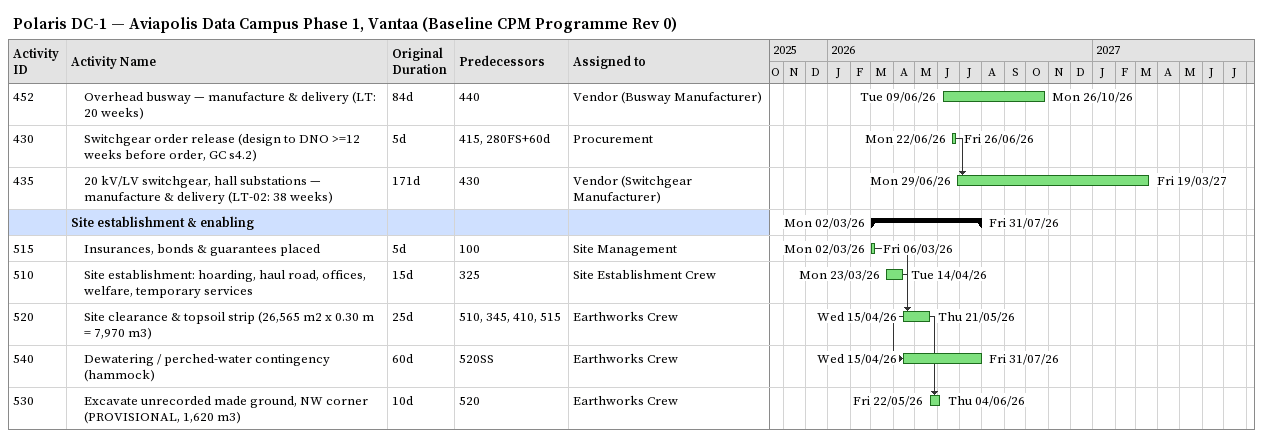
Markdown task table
Polaris DC-1 — Aviapolis Data Campus Phase 1, Vantaa (Baseline CPM Programme Rev 0)

| ID | Level | Task | Original duration | Start | Finish | Predecessors | Resources |
|---|---|---|---|---|---|---|---|
| 452 | 2 | Overhead busway — manufacture & delivery (LT: 20 weeks) | 84d | 2026-06-09 | 2026-10-26 | 440 | Vendor (Busway Manufacturer) |
| 430 | 2 | Switchgear order release (design to DNO >=12 weeks before order, GC s4.2) | 5d | 2026-06-22 | 2026-06-26 | 415, 280FS+60d | Procurement |
| 435 | 2 | 20 kV/LV switchgear, hall substations — manufacture & delivery (LT-02: 38 weeks) | 171d | 2026-06-29 | 2027-03-19 | 430 | Vendor (Switchgear Manufacturer) |
|  | 1 | **Site establishment & enabling** |  | 2026-03-02 | 2026-07-31 |  |  |
| 515 | 2 | Insurances, bonds & guarantees placed | 5d | 2026-03-02 | 2026-03-06 | 100 | Site Management |
| 510 | 2 | Site establishment: hoarding, haul road, offices, welfare, temporary services | 15d | 2026-03-23 | 2026-04-14 | 325 | Site Establishment Crew |
| 520 | 2 | Site clearance & topsoil strip (26,565 m2 x 0.30 m = 7,970 m3) | 25d | 2026-04-15 | 2026-05-21 | 510, 345, 410, 515 | Earthworks Crew |
| 540 | 2 | Dewatering / perched-water contingency (hammock) | 60d | 2026-04-15 | 2026-07-31 | 520SS | Earthworks Crew |
| 530 | 2 | Excavate unrecorded made ground, NW corner (PROVISIONAL, 1,620 m3) | 10d | 2026-05-22 | 2026-06-04 | 520 | Earthworks Crew |
